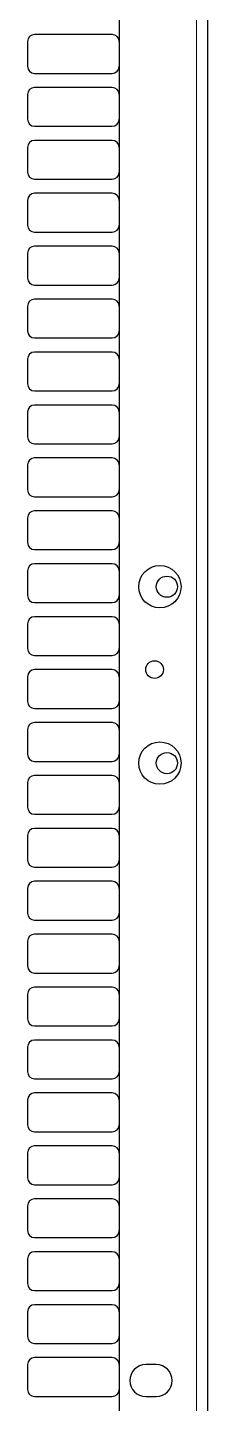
# Model space of a CAD drawing. Header units: millimetres. Extents: x -1002 to 1216, y 148 to 1990.
# Drawn here: x 1100.1 to 1151.1, y 1080.3 to 1470.3 of the extents above; entities that cross this region are included whole.
import ezdxf

# ---------------------------------------------------------------- set-up
doc = ezdxf.new("R2010")
doc.units = ezdxf.units.MM

msp = doc.modelspace()

# ---------------------------------------------------------------- linework, layer by layer
at = {"color": 7, "linetype": 'Continuous', "lineweight": 25}
for p, q in [((1151.1, 1828.29), (1151.1, 345.29)), ((1126.1, 1799.09), (1126.1, 345.29)), ((1124.1, 1468.29), (1102.1, 1468.29)), ((1100.1, 1466.29), (1100.1, 1459.29)), ((1102.1, 1457.29), (1124.1, 1457.29)), ((1100.1, 1451.29), (1100.1, 1444.29)), ((1124.1, 1453.29), (1102.1, 1453.29)), ((1102.1, 1442.29), (1124.1, 1442.29)), ((1100.1, 1436.29), (1100.1, 1429.29)), ((1124.1, 1438.29), (1102.1, 1438.29)), ((1102.1, 1427.29), (1124.1, 1427.29)), ((1100.1, 1421.29), (1100.1, 1414.29)), ((1124.1, 1423.29), (1102.1, 1423.29)), ((1102.1, 1412.29), (1124.1, 1412.29)), ((1124.1, 1408.29), (1102.1, 1408.29)), ((1100.1, 1406.29), (1100.1, 1399.29)), ((1102.1, 1397.29), (1124.1, 1397.29)), ((1124.1, 1393.29), (1102.1, 1393.29)), ((1100.1, 1391.29), (1100.1, 1384.29)), ((1102.1, 1382.29), (1124.1, 1382.29)), ((1124.1, 1378.29), (1102.1, 1378.29)), ((1100.1, 1376.29), (1100.1, 1369.29)), ((1102.1, 1367.29), (1124.1, 1367.29)), ((1100.1, 1361.29), (1100.1, 1354.29)), ((1124.1, 1363.29), (1102.1, 1363.29)), ((1102.1, 1352.29), (1124.1, 1352.29)), ((1100.1, 1346.29), (1100.1, 1339.29)), ((1124.1, 1348.29), (1102.1, 1348.29)), ((1102.1, 1337.29), (1124.1, 1337.29)), ((1100.1, 1331.29), (1100.1, 1324.29)), ((1124.1, 1333.29), (1102.1, 1333.29)), ((1102.1, 1322.29), (1124.1, 1322.29)), ((1124.1, 1318.29), (1102.1, 1318.29)), ((1100.1, 1316.29), (1100.1, 1309.29)), ((1102.1, 1307.29), (1124.1, 1307.29)), ((1124.1, 1303.29), (1102.1, 1303.29)), ((1100.1, 1301.29), (1100.1, 1294.29)), ((1102.1, 1292.29), (1124.1, 1292.29)), ((1124.1, 1288.29), (1102.1, 1288.29)), ((1100.1, 1286.29), (1100.1, 1279.29)), ((1102.1, 1277.29), (1124.1, 1277.29)), ((1124.1, 1273.29), (1102.1, 1273.29)), ((1100.1, 1271.29), (1100.1, 1264.29)), ((1102.1, 1262.29), (1124.1, 1262.29)), ((1100.1, 1256.29), (1100.1, 1249.29)), ((1124.1, 1258.29), (1102.1, 1258.29)), ((1102.1, 1247.29), (1124.1, 1247.29)), ((1100.1, 1241.29), (1100.1, 1234.29)), ((1124.1, 1243.29), (1102.1, 1243.29)), ((1102.1, 1232.29), (1124.1, 1232.29)), ((1100.1, 1226.29), (1100.1, 1219.29)), ((1124.1, 1228.29), (1102.1, 1228.29)), ((1102.1, 1217.29), (1124.1, 1217.29)), ((1124.1, 1213.29), (1102.1, 1213.29)), ((1100.1, 1211.29), (1100.1, 1204.29)), ((1102.1, 1202.29), (1124.1, 1202.29)), ((1124.1, 1198.29), (1102.1, 1198.29)), ((1100.1, 1196.29), (1100.1, 1189.29)), ((1102.1, 1187.29), (1124.1, 1187.29)), ((1124.1, 1183.29), (1102.1, 1183.29)), ((1100.1, 1181.29), (1100.1, 1174.29)), ((1102.1, 1172.29), (1124.1, 1172.29)), ((1100.1, 1166.29), (1100.1, 1159.29)), ((1124.1, 1168.29), (1102.1, 1168.29)), ((1102.1, 1157.29), (1124.1, 1157.29)), ((1100.1, 1151.29), (1100.1, 1144.29)), ((1124.1, 1153.29), (1102.1, 1153.29)), ((1102.1, 1142.29), (1124.1, 1142.29)), ((1100.1, 1136.29), (1100.1, 1129.29)), ((1124.1, 1138.29), (1102.1, 1138.29)), ((1102.1, 1127.29), (1124.1, 1127.29)), ((1124.1, 1123.29), (1102.1, 1123.29)), ((1100.1, 1121.29), (1100.1, 1114.29)), ((1102.1, 1112.29), (1124.1, 1112.29)), ((1124.1, 1108.29), (1102.1, 1108.29)), ((1100.1, 1106.29), (1100.1, 1099.29)), ((1102.1, 1097.29), (1124.1, 1097.29)), ((1124.1, 1093.29), (1102.1, 1093.29)), ((1100.1, 1091.29), (1100.1, 1084.29)), ((1136.6, 1091.29), (1133.6, 1091.29)), ((1102.1, 1082.29), (1124.1, 1082.29)), ((1133.6, 1082.29), (1136.6, 1082.29))]:
    msp.add_line(p, q, dxfattribs=at)
at = {"color": 8, "linetype": 'Continuous', "lineweight": 18}
msp.add_line((1148, 1799.09), (1148, 345.29), dxfattribs=at)
at = {"color": 7, "linetype": 'Continuous', "lineweight": 25}
for centre, radius in [((1137.6, 1311.79), 6), ((1139.6, 1311.79), 3), ((1136.1, 1288.29), 2.5), ((1137.6, 1261.79), 6), ((1139.6, 1261.79), 3)]:
    msp.add_circle(centre, radius, dxfattribs=at)
for centre, radius, start, end in [((1102.1, 1466.29), 2, 90, 180), ((1124.1, 1466.29), 2, 0, 90), ((1102.1, 1459.29), 2, 180, 270), ((1124.1, 1459.29), 2, 270, 0), ((1102.1, 1451.29), 2, 90, 180), ((1124.1, 1451.29), 2, 0, 90), ((1102.1, 1444.29), 2, 180, 270), ((1124.1, 1444.29), 2, 270, 0), ((1102.1, 1436.29), 2, 90, 180), ((1124.1, 1436.29), 2, 0, 90), ((1102.1, 1429.29), 2, 180, 270), ((1124.1, 1429.29), 2, 270, 0), ((1102.1, 1421.29), 2, 90, 180), ((1124.1, 1421.29), 2, 0, 90), ((1102.1, 1414.29), 2, 180, 270), ((1124.1, 1414.29), 2, 270, 0), ((1102.1, 1406.29), 2, 90, 180), ((1124.1, 1406.29), 2, 0, 90), ((1102.1, 1399.29), 2, 180, 270), ((1124.1, 1399.29), 2, 270, 0), ((1102.1, 1391.29), 2, 90, 180), ((1124.1, 1391.29), 2, 0, 90), ((1102.1, 1384.29), 2, 180, 270), ((1124.1, 1384.29), 2, 270, 0), ((1102.1, 1376.29), 2, 90, 180), ((1124.1, 1376.29), 2, 0, 90), ((1102.1, 1369.29), 2, 180, 270), ((1124.1, 1369.29), 2, 270, 0), ((1102.1, 1361.29), 2, 90, 180), ((1124.1, 1361.29), 2, 0, 90), ((1102.1, 1354.29), 2, 180, 270), ((1124.1, 1354.29), 2, 270, 0), ((1102.1, 1346.29), 2, 90, 180), ((1124.1, 1346.29), 2, 0, 90), ((1102.1, 1339.29), 2, 180, 270), ((1124.1, 1339.29), 2, 270, 0), ((1102.1, 1331.29), 2, 90, 180), ((1124.1, 1331.29), 2, 0, 90), ((1102.1, 1324.29), 2, 180, 270), ((1124.1, 1324.29), 2, 270, 0), ((1102.1, 1316.29), 2, 90, 180), ((1124.1, 1316.29), 2, 0, 90), ((1102.1, 1309.29), 2, 180, 270), ((1124.1, 1309.29), 2, 270, 0), ((1102.1, 1301.29), 2, 90, 180), ((1124.1, 1301.29), 2, 0, 90), ((1102.1, 1294.29), 2, 180, 270), ((1124.1, 1294.29), 2, 270, 0), ((1102.1, 1286.29), 2, 90, 180), ((1124.1, 1286.29), 2, 0, 90), ((1102.1, 1279.29), 2, 180, 270), ((1124.1, 1279.29), 2, 270, 0), ((1102.1, 1271.29), 2, 90, 180), ((1124.1, 1271.29), 2, 0, 90), ((1102.1, 1264.29), 2, 180, 270), ((1124.1, 1264.29), 2, 270, 0), ((1102.1, 1256.29), 2, 90, 180), ((1124.1, 1256.29), 2, 0, 90), ((1102.1, 1249.29), 2, 180, 270), ((1124.1, 1249.29), 2, 270, 0), ((1102.1, 1241.29), 2, 90, 180), ((1124.1, 1241.29), 2, 0, 90), ((1102.1, 1234.29), 2, 180, 270), ((1124.1, 1234.29), 2, 270, 0), ((1102.1, 1226.29), 2, 90, 180), ((1124.1, 1226.29), 2, 0, 90), ((1102.1, 1219.29), 2, 180, 270), ((1124.1, 1219.29), 2, 270, 0), ((1102.1, 1211.29), 2, 90, 180), ((1124.1, 1211.29), 2, 0, 90), ((1102.1, 1204.29), 2, 180, 270), ((1124.1, 1204.29), 2, 270, 0), ((1102.1, 1196.29), 2, 90, 180), ((1124.1, 1196.29), 2, 0, 90), ((1102.1, 1189.29), 2, 180, 270), ((1124.1, 1189.29), 2, 270, 0), ((1102.1, 1181.29), 2, 90, 180), ((1124.1, 1181.29), 2, 0, 90), ((1102.1, 1174.29), 2, 180, 270), ((1124.1, 1174.29), 2, 270, 0), ((1102.1, 1166.29), 2, 90, 180), ((1124.1, 1166.29), 2, 0, 90), ((1102.1, 1159.29), 2, 180, 270), ((1124.1, 1159.29), 2, 270, 0), ((1102.1, 1151.29), 2, 90, 180), ((1124.1, 1151.29), 2, 0, 90), ((1102.1, 1144.29), 2, 180, 270), ((1124.1, 1144.29), 2, 270, 0), ((1102.1, 1136.29), 2, 90, 180), ((1124.1, 1136.29), 2, 360, 90), ((1102.1, 1129.29), 2, 180, 270), ((1124.1, 1129.29), 2, 270, 360), ((1102.1, 1121.29), 2, 90, 180), ((1124.1, 1121.29), 2, 0, 90), ((1102.1, 1114.29), 2, 180, 270), ((1124.1, 1114.29), 2, 270, 0), ((1102.1, 1106.29), 2, 90, 180), ((1124.1, 1106.29), 2, 0, 90), ((1102.1, 1099.29), 2, 180, 270), ((1124.1, 1099.29), 2, 270, 0), ((1102.1, 1091.29), 2, 90, 180), ((1124.1, 1091.29), 2, 0, 90), ((1133.6, 1086.79), 4.5, 90, 270), ((1136.6, 1086.79), 4.5, 270, 90), ((1102.1, 1084.29), 2, 180, 270), ((1124.1, 1084.29), 2, 270, 0)]:
    msp.add_arc(centre, radius, start, end, dxfattribs=at)

doc.saveas('drawing.dxf')
